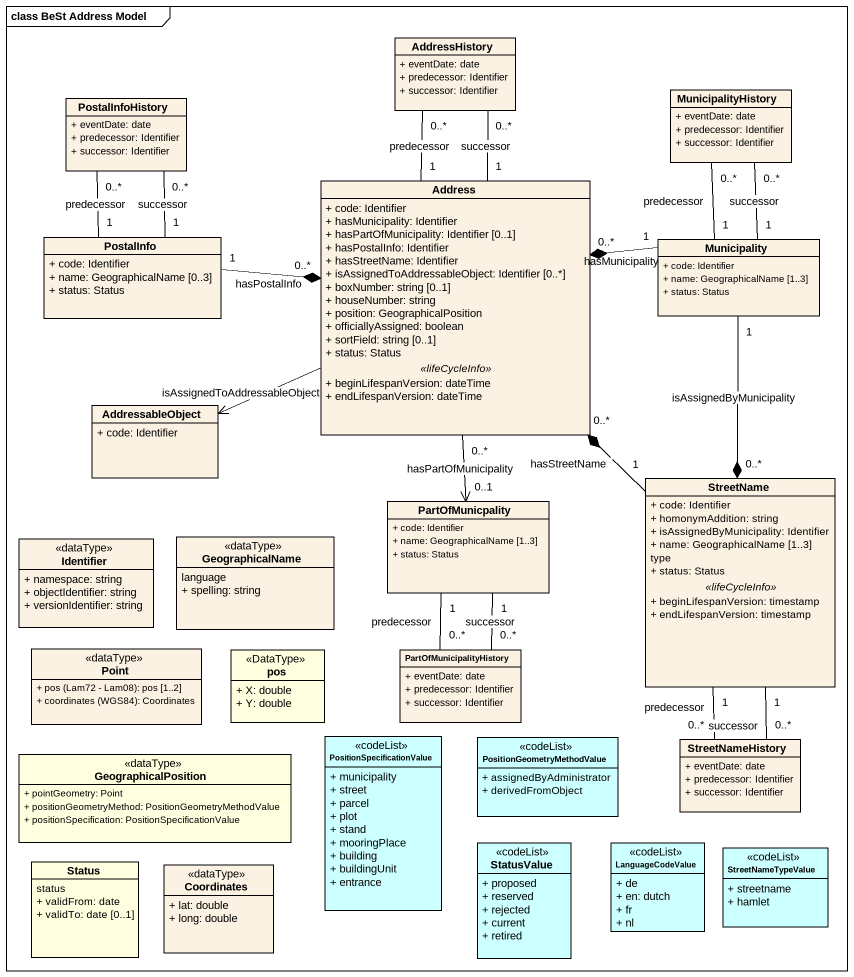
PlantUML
@startuml
mainframe class BeSt Address Model
hide circle
hide empty members
skinparam classAttributeIconSize 0
class AddressHistory {
  + eventDate: date
  + predecessor: Identifier
  + successor: Identifier
}
class MunicipalityHistory {
  + eventDate: date
  + predecessor: Identifier
  + successor: Identifier
}
class PostalInfoHistory {
  + eventDate: date
  + predecessor: Identifier
  + successor: Identifier
}
class Address {
  + code: Identifier
  + hasMunicipality: Identifier
  + hasPartOfMunicipality: Identifier [0..1]
  + hasPostalInfo: Identifier
  + hasStreetName: Identifier
  + isAssignedToAddressableObject: Identifier [0..*]
  + boxNumber: string [0..1]
  + houseNumber: string
  + position: GeographicalPosition
  + officiallyAssigned: boolean
  + sortField: string [0..1]
  + status: Status
  .. <<lifeCycleInfo>> ..
  + beginLifespanVersion: dateTime
  + endLifespanVersion: dateTime
}
class PostalInfo {
  + code: Identifier
  + name: GeographicalName [0..3]
  + status: Status
}
class Municipality {
  + code: Identifier
  + name: GeographicalName [1..3]
  + status: Status
}
class AddressableObject {
  + code: Identifier
}
class PartOfMunicpality {
  + code: Identifier
  + name: GeographicalName [1..3]
  + status: Status
}
class StreetName {
  + code: Identifier
  + homonymAddition: string
  + isAssignedByMunicipality: Identifier
  + name: GeographicalName [1..3]
  type
  + status: Status
  .. <<lifeCycleInfo>> ..
  + beginLifespanVersion: timestamp
  + endLifespanVersion: timestamp
}
class Identifier <<dataType>> {
  + namespace: string
  + objectIdentifier: string
  + versionIdentifier: string
}
class GeographicalName <<dataType>> {
  language
  + spelling: string
}
class Point <<dataType>> {
  {field} + pos (Lam72 - Lam08): pos [1..2]
  {field} + coordinates (WGS84): Coordinates
}
class pos <<DataType>> #FFFFE0 {
  + X: double
  + Y: double
}
class PartOfMunicipalityHistory {
  + eventDate: date
  + predecessor: Identifier
  + successor: Identifier
}
class PositionSpecificationValue <<codeList>> #CCFFFF {
  + municipality
  + street
  + parcel
  + plot
  + stand
  + mooringPlace
  + building
  + buildingUnit
  + entrance
}
class PositionGeometryMethodValue <<codeList>> #CCFFFF {
  + assignedByAdministrator
  + derivedFromObject
}
class StreetNameHistory {
  + eventDate: date
  + predecessor: Identifier
  + successor: Identifier
}
class GeographicalPosition <<dataType>> #FFFFE0 {
  + pointGeometry: Point
  + positionGeometryMethod: PositionGeometryMethodValue
  + positionSpecification: PositionSpecificationValue
}
class StatusValue <<codeList>> #CCFFFF {
  + proposed
  + reserved
  + rejected
  + current
  + retired
}
class LanguageCodeValue <<codeList>> #CCFFFF {
  + de
  + en: dutch
  + fr
  + nl
}
class Status #FFFFE0 {
  status
  + validFrom: date
  + validTo: date [0..1]
}
class Coordinates <<dataType>> {
  + lat: double
  + long: double
}
class StreetNameTypeValue <<codeList>> #CCFFFF {
  + streetname
  + hamlet
}
AddressHistory "0..*" -- "1" Address : successor
AddressHistory "0..*" -- "1" Address : predecessor
MunicipalityHistory "0..*" -- "1" Municipality : successor
MunicipalityHistory "0..*" -- "1" Municipality : predecessor
PostalInfoHistory "0..*" -- "1" PostalInfo : successor
PostalInfoHistory "0..*" -- "1" PostalInfo : predecessor
Address -left-> AddressableObject : isAssignedToAddressableObject
Address "0..*" --> "0..1" PartOfMunicpality : hasPartOfMunicipality
PostalInfo "1" -right-* "0..*" Address : hasPostalInfo
Municipality "1" -left-* "0..*" Address : hasMunicipality
Municipality "1" --* "0..*" StreetName : isAssignedByMunicipality
StreetName "1" -up-* "0..*" Address : hasStreetName
PartOfMunicipalityHistory "0..*" -up- "1" PartOfMunicpality : successor
PartOfMunicipalityHistory "0..*" -up- "1" PartOfMunicpality : predecessor
StreetNameHistory "0..*" -up- "1" StreetName : successor
StreetNameHistory "0..*" -up- "1" StreetName : predecessor
@enduml
